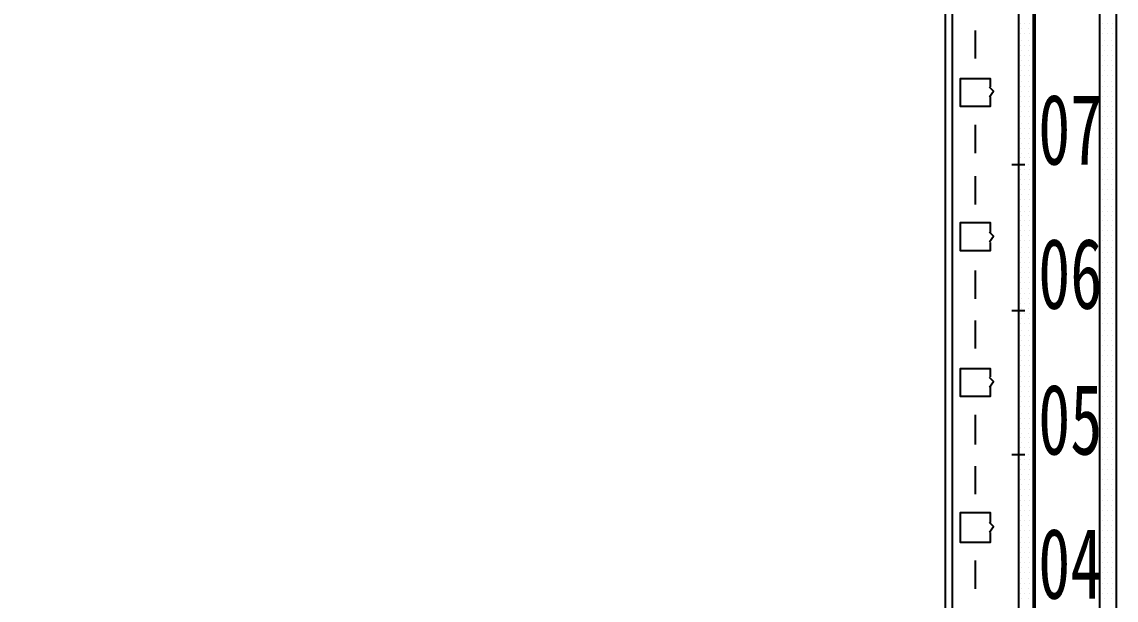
# Model space of a CAD drawing. Header units: metres. Extents: x 17 to 1264, y 17 to 859.
# Drawn here: x 182.7 to 277.8, y 170.4 to 220.6 of the extents above; entities that cross this region are included whole.
import ezdxf

# ---------------------------------------------------------------- set-up
doc = ezdxf.new("R2010")
doc.units = ezdxf.units.M
for name, color, linetype in [('LINES', 7, 'Continuous'), ('POLYLINES', 4, 'Continuous'), ('RECTS', 7, 'Continuous'), ('TEXTS', 3, 'Continuous')]:
    doc.layers.add(name, color=color, linetype=linetype)

msp = doc.modelspace()

# ---------------------------------------------------------------- linework, layer by layer
at = {"layer": 'LINES'}
for p, q in [((262.938, 132.48), (262.938, 727.92)), ((265.53, 219.888), (265.53, 217.44)), ((269.418, 220.464), (269.418, 220.464)), ((269.562, 220.032), (269.562, 220.032)), ((269.85, 220.464), (269.85, 220.464)), ((270.138, 220.032), (270.138, 220.032)), ((270.282, 220.464), (270.282, 220.464)), ((270.57, 220.032), (270.57, 220.032)), ((276.33, 220.032), (276.33, 220.032)), ((276.618, 220.464), (276.618, 220.464)), ((276.762, 220.032), (276.762, 220.032)), ((277.05, 220.464), (277.05, 220.464)), ((277.338, 220.032), (277.338, 220.032)), ((277.482, 220.464), (277.482, 220.464)), ((269.418, 219.6), (269.418, 219.6)), ((269.562, 219.024), (269.562, 219.024)), ((269.85, 219.6), (269.85, 219.6)), ((270.138, 219.024), (270.138, 219.024)), ((270.282, 219.6), (270.282, 219.6)), ((270.57, 219.024), (270.57, 219.024)), ((276.33, 219.024), (276.33, 219.024)), ((276.618, 219.6), (276.618, 219.6)), ((276.762, 219.024), (276.762, 219.024)), ((277.05, 219.6), (277.05, 219.6)), ((277.338, 219.024), (277.338, 219.024)), ((277.482, 219.6), (277.482, 219.6)), ((269.418, 218.592), (269.418, 218.592)), ((269.562, 218.16), (269.562, 218.16)), ((269.85, 218.592), (269.85, 218.592)), ((270.138, 218.16), (270.138, 218.16)), ((270.282, 218.592), (270.282, 218.592)), ((270.57, 218.16), (270.57, 218.16)), ((276.33, 218.16), (276.33, 218.16)), ((276.618, 218.592), (276.618, 218.592)), ((276.762, 218.16), (276.762, 218.16)), ((277.05, 218.592), (277.05, 218.592)), ((277.338, 218.16), (277.338, 218.16)), ((277.482, 218.592), (277.482, 218.592)), ((269.418, 217.728), (269.418, 217.728)), ((269.418, 216.864), (269.418, 216.864)), ((269.562, 217.296), (269.562, 217.296)), ((269.85, 217.728), (269.85, 217.728)), ((269.85, 216.864), (269.85, 216.864)), ((270.138, 217.296), (270.138, 217.296)), ((270.282, 217.728), (270.282, 217.728)), ((270.282, 216.864), (270.282, 216.864)), ((270.57, 217.296), (270.57, 217.296)), ((276.33, 217.296), (276.33, 217.296)), ((276.618, 217.728), (276.618, 217.728)), ((276.618, 216.864), (276.618, 216.864)), ((276.762, 217.296), (276.762, 217.296)), ((277.05, 217.728), (277.05, 217.728)), ((277.05, 216.864), (277.05, 216.864)), ((277.338, 217.296), (277.338, 217.296)), ((277.482, 217.728), (277.482, 217.728)), ((277.482, 216.864), (277.482, 216.864)), ((269.418, 216), (269.418, 216)), ((269.562, 216.432), (269.562, 216.432)), ((269.85, 216), (269.85, 216)), ((270.138, 216.432), (270.138, 216.432)), ((270.282, 216), (270.282, 216)), ((270.57, 216.432), (270.57, 216.432)), ((276.33, 216.432), (276.33, 216.432)), ((276.618, 216), (276.618, 216)), ((276.762, 216.432), (276.762, 216.432)), ((277.05, 216), (277.05, 216)), ((277.338, 216.432), (277.338, 216.432)), ((277.482, 216), (277.482, 216)), ((269.418, 214.992), (269.418, 214.992)), ((269.562, 215.424), (269.562, 215.424)), ((269.85, 214.992), (269.85, 214.992)), ((270.138, 215.424), (270.138, 215.424)), ((270.282, 214.992), (270.282, 214.992)), ((270.57, 215.424), (270.57, 215.424)), ((276.33, 215.424), (276.33, 215.424)), ((276.618, 214.992), (276.618, 214.992)), ((276.762, 215.424), (276.762, 215.424)), ((277.05, 214.992), (277.05, 214.992)), ((277.338, 215.424), (277.338, 215.424)), ((277.482, 214.992), (277.482, 214.992)), ((269.418, 214.128), (269.418, 214.128)), ((269.562, 214.56), (269.562, 214.56)), ((269.85, 214.128), (269.85, 214.128)), ((270.138, 214.56), (270.138, 214.56)), ((270.282, 214.128), (270.282, 214.128)), ((270.57, 214.56), (270.57, 214.56)), ((276.33, 214.56), (276.33, 214.56)), ((276.618, 214.128), (276.618, 214.128)), ((276.762, 214.56), (276.762, 214.56)), ((277.05, 214.128), (277.05, 214.128)), ((277.338, 214.56), (277.338, 214.56)), ((277.482, 214.128), (277.482, 214.128)), ((269.418, 213.264), (269.418, 213.264)), ((269.562, 213.696), (269.562, 213.696)), ((269.85, 213.264), (269.85, 213.264)), ((270.138, 213.696), (270.138, 213.696)), ((270.282, 213.264), (270.282, 213.264)), ((270.57, 213.696), (270.57, 213.696)), ((276.33, 213.696), (276.33, 213.696)), ((276.618, 213.264), (276.618, 213.264)), ((276.762, 213.696), (276.762, 213.696)), ((277.05, 213.264), (277.05, 213.264)), ((277.338, 213.696), (277.338, 213.696)), ((277.482, 213.264), (277.482, 213.264)), ((269.418, 212.4), (269.418, 212.4)), ((269.562, 212.832), (269.562, 212.832)), ((269.85, 212.4), (269.85, 212.4)), ((270.138, 212.832), (270.138, 212.832)), ((270.282, 212.4), (270.282, 212.4)), ((270.57, 212.832), (270.57, 212.832)), ((276.33, 212.832), (276.33, 212.832)), ((276.618, 212.4), (276.618, 212.4)), ((276.762, 212.832), (276.762, 212.832)), ((277.05, 212.4), (277.05, 212.4)), ((277.338, 212.832), (277.338, 212.832)), ((277.482, 212.4), (277.482, 212.4)), ((265.53, 211.68), (265.53, 209.232)), ((269.418, 211.392), (269.418, 211.392)), ((269.562, 211.824), (269.562, 211.824)), ((269.85, 211.392), (269.85, 211.392)), ((270.138, 211.824), (270.138, 211.824)), ((270.282, 211.392), (270.282, 211.392)), ((270.57, 211.824), (270.57, 211.824)), ((276.33, 211.824), (276.33, 211.824)), ((276.618, 211.392), (276.618, 211.392)), ((276.762, 211.824), (276.762, 211.824)), ((277.05, 211.392), (277.05, 211.392)), ((277.338, 211.824), (277.338, 211.824)), ((277.482, 211.392), (277.482, 211.392)), ((269.418, 210.528), (269.418, 210.528)), ((269.562, 210.96), (269.562, 210.96)), ((269.85, 210.528), (269.85, 210.528)), ((270.138, 210.96), (270.138, 210.96)), ((270.282, 210.528), (270.282, 210.528)), ((270.57, 210.96), (270.57, 210.96)), ((276.33, 210.96), (276.33, 210.96)), ((276.618, 210.528), (276.618, 210.528)), ((276.762, 210.96), (276.762, 210.96)), ((277.05, 210.528), (277.05, 210.528)), ((277.338, 210.96), (277.338, 210.96)), ((277.482, 210.528), (277.482, 210.528)), ((269.418, 209.664), (269.418, 209.664)), ((269.562, 210.096), (269.562, 210.096)), ((269.85, 209.664), (269.85, 209.664)), ((270.138, 210.096), (270.138, 210.096)), ((270.282, 209.664), (270.282, 209.664)), ((270.57, 210.096), (270.57, 210.096)), ((276.33, 210.096), (276.33, 210.096)), ((276.618, 209.664), (276.618, 209.664)), ((276.762, 210.096), (276.762, 210.096)), ((277.05, 209.664), (277.05, 209.664)), ((277.338, 210.096), (277.338, 210.096)), ((277.482, 209.664), (277.482, 209.664)), ((269.418, 208.8), (269.418, 208.8)), ((269.562, 209.232), (269.562, 209.232)), ((269.85, 208.8), (269.85, 208.8)), ((270.138, 209.232), (270.138, 209.232)), ((270.282, 208.8), (270.282, 208.8)), ((270.57, 209.232), (270.57, 209.232)), ((276.33, 209.232), (276.33, 209.232)), ((276.618, 208.8), (276.618, 208.8)), ((276.762, 209.232), (276.762, 209.232)), ((277.05, 208.8), (277.05, 208.8)), ((277.338, 209.232), (277.338, 209.232)), ((277.482, 208.8), (277.482, 208.8)), ((268.698, 208.224), (269.85, 208.224)), ((268.698, 208.224), (269.85, 208.224)), ((268.698, 208.224), (269.85, 208.224)), ((268.698, 208.224), (269.85, 208.224)), ((269.418, 207.792), (269.418, 207.792)), ((269.562, 208.224), (269.562, 208.224)), ((269.562, 207.36), (269.562, 207.36)), ((269.85, 207.792), (269.85, 207.792)), ((270.138, 208.224), (270.138, 208.224)), ((270.138, 207.36), (270.138, 207.36)), ((270.282, 207.792), (270.282, 207.792)), ((270.57, 208.224), (270.57, 208.224)), ((270.57, 207.36), (270.57, 207.36)), ((276.33, 208.224), (276.33, 208.224)), ((276.33, 207.36), (276.33, 207.36)), ((276.618, 207.792), (276.618, 207.792)), ((276.762, 208.224), (276.762, 208.224)), ((276.762, 207.36), (276.762, 207.36)), ((277.05, 207.792), (277.05, 207.792)), ((277.338, 208.224), (277.338, 208.224)), ((277.338, 207.36), (277.338, 207.36)), ((277.482, 207.792), (277.482, 207.792)), ((265.53, 207.216), (265.53, 204.768)), ((269.418, 206.928), (269.418, 206.928)), ((269.562, 206.496), (269.562, 206.496)), ((269.85, 206.928), (269.85, 206.928)), ((270.138, 206.496), (270.138, 206.496)), ((270.282, 206.928), (270.282, 206.928)), ((270.57, 206.496), (270.57, 206.496)), ((276.33, 206.496), (276.33, 206.496)), ((276.618, 206.928), (276.618, 206.928)), ((276.762, 206.496), (276.762, 206.496)), ((277.05, 206.928), (277.05, 206.928)), ((277.338, 206.496), (277.338, 206.496)), ((277.482, 206.928), (277.482, 206.928)), ((269.418, 206.064), (269.418, 206.064)), ((269.562, 205.632), (269.562, 205.632)), ((269.85, 206.064), (269.85, 206.064)), ((270.138, 205.632), (270.138, 205.632)), ((270.282, 206.064), (270.282, 206.064)), ((270.57, 205.632), (270.57, 205.632)), ((276.33, 205.632), (276.33, 205.632)), ((276.618, 206.064), (276.618, 206.064)), ((276.762, 205.632), (276.762, 205.632)), ((277.05, 206.064), (277.05, 206.064)), ((277.338, 205.632), (277.338, 205.632)), ((277.482, 206.064), (277.482, 206.064)), ((269.418, 205.2), (269.418, 205.2)), ((269.562, 204.624), (269.562, 204.624)), ((269.85, 205.2), (269.85, 205.2)), ((270.138, 204.624), (270.138, 204.624)), ((270.282, 205.2), (270.282, 205.2)), ((270.57, 204.624), (270.57, 204.624)), ((276.33, 204.624), (276.33, 204.624)), ((276.618, 205.2), (276.618, 205.2)), ((276.762, 204.624), (276.762, 204.624)), ((277.05, 205.2), (277.05, 205.2)), ((277.338, 204.624), (277.338, 204.624)), ((277.482, 205.2), (277.482, 205.2)), ((269.418, 204.192), (269.418, 204.192)), ((269.562, 203.76), (269.562, 203.76)), ((269.85, 204.192), (269.85, 204.192)), ((270.138, 203.76), (270.138, 203.76)), ((270.282, 204.192), (270.282, 204.192)), ((270.57, 203.76), (270.57, 203.76)), ((276.33, 203.76), (276.33, 203.76)), ((276.618, 204.192), (276.618, 204.192)), ((276.762, 203.76), (276.762, 203.76)), ((277.05, 204.192), (277.05, 204.192)), ((277.338, 203.76), (277.338, 203.76)), ((277.482, 204.192), (277.482, 204.192)), ((269.418, 203.328), (269.418, 203.328)), ((269.562, 202.896), (269.562, 202.896)), ((269.85, 203.328), (269.85, 203.328)), ((270.138, 202.896), (270.138, 202.896)), ((270.282, 203.328), (270.282, 203.328)), ((270.57, 202.896), (270.57, 202.896)), ((276.33, 202.896), (276.33, 202.896)), ((276.618, 203.328), (276.618, 203.328)), ((276.762, 202.896), (276.762, 202.896)), ((277.05, 203.328), (277.05, 203.328)), ((277.338, 202.896), (277.338, 202.896)), ((277.482, 203.328), (277.482, 203.328)), ((269.418, 202.464), (269.418, 202.464)), ((269.562, 202.032), (269.562, 202.032)), ((269.85, 202.464), (269.85, 202.464)), ((270.138, 202.032), (270.138, 202.032)), ((270.282, 202.464), (270.282, 202.464)), ((270.57, 202.032), (270.57, 202.032)), ((276.33, 202.032), (276.33, 202.032)), ((276.618, 202.464), (276.618, 202.464)), ((276.762, 202.032), (276.762, 202.032)), ((277.05, 202.464), (277.05, 202.464)), ((277.338, 202.032), (277.338, 202.032)), ((277.482, 202.464), (277.482, 202.464)), ((269.418, 201.6), (269.418, 201.6)), ((269.562, 201.024), (269.562, 201.024)), ((269.85, 201.6), (269.85, 201.6)), ((270.138, 201.024), (270.138, 201.024)), ((270.282, 201.6), (270.282, 201.6)), ((270.57, 201.024), (270.57, 201.024)), ((276.33, 201.024), (276.33, 201.024)), ((276.618, 201.6), (276.618, 201.6)), ((276.762, 201.024), (276.762, 201.024)), ((277.05, 201.6), (277.05, 201.6)), ((277.338, 201.024), (277.338, 201.024)), ((277.482, 201.6), (277.482, 201.6)), ((269.418, 200.592), (269.418, 200.592)), ((269.562, 200.16), (269.562, 200.16)), ((269.85, 200.592), (269.85, 200.592)), ((270.138, 200.16), (270.138, 200.16)), ((270.282, 200.592), (270.282, 200.592)), ((270.57, 200.16), (270.57, 200.16)), ((276.33, 200.16), (276.33, 200.16)), ((276.618, 200.592), (276.618, 200.592)), ((276.762, 200.16), (276.762, 200.16)), ((277.05, 200.592), (277.05, 200.592)), ((277.338, 200.16), (277.338, 200.16)), ((277.482, 200.592), (277.482, 200.592)), ((265.53, 199.008), (265.53, 196.56)), ((269.418, 199.728), (269.418, 199.728)), ((269.418, 198.864), (269.418, 198.864)), ((269.562, 199.296), (269.562, 199.296)), ((269.85, 199.728), (269.85, 199.728)), ((269.85, 198.864), (269.85, 198.864)), ((270.138, 199.296), (270.138, 199.296)), ((270.282, 199.728), (270.282, 199.728)), ((270.282, 198.864), (270.282, 198.864)), ((270.57, 199.296), (270.57, 199.296)), ((276.33, 199.296), (276.33, 199.296)), ((276.618, 199.728), (276.618, 199.728)), ((276.618, 198.864), (276.618, 198.864)), ((276.762, 199.296), (276.762, 199.296)), ((277.05, 199.728), (277.05, 199.728)), ((277.05, 198.864), (277.05, 198.864)), ((277.338, 199.296), (277.338, 199.296)), ((277.482, 199.728), (277.482, 199.728)), ((277.482, 198.864), (277.482, 198.864)), ((269.418, 198), (269.418, 198)), ((269.562, 198.432), (269.562, 198.432)), ((269.85, 198), (269.85, 198)), ((270.138, 198.432), (270.138, 198.432)), ((270.282, 198), (270.282, 198)), ((270.57, 198.432), (270.57, 198.432)), ((276.33, 198.432), (276.33, 198.432)), ((276.618, 198), (276.618, 198)), ((276.762, 198.432), (276.762, 198.432)), ((277.05, 198), (277.05, 198)), ((277.338, 198.432), (277.338, 198.432)), ((277.482, 198), (277.482, 198)), ((269.418, 196.992), (269.418, 196.992)), ((269.562, 197.424), (269.562, 197.424)), ((269.85, 196.992), (269.85, 196.992)), ((270.138, 197.424), (270.138, 197.424)), ((270.282, 196.992), (270.282, 196.992)), ((270.57, 197.424), (270.57, 197.424)), ((276.33, 197.424), (276.33, 197.424)), ((276.618, 196.992), (276.618, 196.992)), ((276.762, 197.424), (276.762, 197.424)), ((277.05, 196.992), (277.05, 196.992)), ((277.338, 197.424), (277.338, 197.424)), ((277.482, 196.992), (277.482, 196.992)), ((269.418, 196.128), (269.418, 196.128)), ((269.562, 196.56), (269.562, 196.56)), ((269.85, 196.128), (269.85, 196.128)), ((270.138, 196.56), (270.138, 196.56)), ((270.282, 196.128), (270.282, 196.128)), ((270.57, 196.56), (270.57, 196.56)), ((276.33, 196.56), (276.33, 196.56)), ((276.618, 196.128), (276.618, 196.128)), ((276.762, 196.56), (276.762, 196.56)), ((277.05, 196.128), (277.05, 196.128)), ((277.338, 196.56), (277.338, 196.56)), ((277.482, 196.128), (277.482, 196.128)), ((268.698, 195.552), (269.85, 195.552)), ((268.698, 195.552), (269.85, 195.552)), ((268.698, 195.552), (269.85, 195.552)), ((268.698, 195.552), (269.85, 195.552)), ((269.418, 195.264), (269.418, 195.264)), ((269.562, 195.696), (269.562, 195.696)), ((269.85, 195.264), (269.85, 195.264)), ((270.138, 195.696), (270.138, 195.696)), ((270.282, 195.264), (270.282, 195.264)), ((270.57, 195.696), (270.57, 195.696)), ((276.33, 195.696), (276.33, 195.696)), ((276.618, 195.264), (276.618, 195.264)), ((276.762, 195.696), (276.762, 195.696)), ((277.05, 195.264), (277.05, 195.264)), ((277.338, 195.696), (277.338, 195.696)), ((277.482, 195.264), (277.482, 195.264)), ((265.53, 194.688), (265.53, 192.24)), ((269.418, 194.4), (269.418, 194.4)), ((269.562, 194.832), (269.562, 194.832)), ((269.85, 194.4), (269.85, 194.4)), ((270.138, 194.832), (270.138, 194.832)), ((270.282, 194.4), (270.282, 194.4)), ((270.57, 194.832), (270.57, 194.832)), ((276.33, 194.832), (276.33, 194.832)), ((276.618, 194.4), (276.618, 194.4)), ((276.762, 194.832), (276.762, 194.832)), ((277.05, 194.4), (277.05, 194.4)), ((277.338, 194.832), (277.338, 194.832)), ((277.482, 194.4), (277.482, 194.4)), ((269.418, 193.392), (269.418, 193.392)), ((269.562, 193.824), (269.562, 193.824)), ((269.85, 193.392), (269.85, 193.392)), ((270.138, 193.824), (270.138, 193.824)), ((270.282, 193.392), (270.282, 193.392)), ((270.57, 193.824), (270.57, 193.824)), ((276.33, 193.824), (276.33, 193.824)), ((276.618, 193.392), (276.618, 193.392)), ((276.762, 193.824), (276.762, 193.824)), ((277.05, 193.392), (277.05, 193.392)), ((277.338, 193.824), (277.338, 193.824)), ((277.482, 193.392), (277.482, 193.392)), ((269.418, 192.528), (269.418, 192.528)), ((269.562, 192.96), (269.562, 192.96)), ((269.85, 192.528), (269.85, 192.528)), ((270.138, 192.96), (270.138, 192.96)), ((270.282, 192.528), (270.282, 192.528)), ((270.57, 192.96), (270.57, 192.96)), ((276.33, 192.96), (276.33, 192.96)), ((276.618, 192.528), (276.618, 192.528)), ((276.762, 192.96), (276.762, 192.96)), ((277.05, 192.528), (277.05, 192.528)), ((277.338, 192.96), (277.338, 192.96)), ((277.482, 192.528), (277.482, 192.528)), ((269.418, 191.664), (269.418, 191.664)), ((269.562, 192.096), (269.562, 192.096)), ((269.562, 191.232), (269.562, 191.232)), ((269.85, 191.664), (269.85, 191.664)), ((270.138, 192.096), (270.138, 192.096)), ((270.138, 191.232), (270.138, 191.232)), ((270.282, 191.664), (270.282, 191.664)), ((270.57, 192.096), (270.57, 192.096)), ((270.57, 191.232), (270.57, 191.232)), ((276.33, 192.096), (276.33, 192.096)), ((276.33, 191.232), (276.33, 191.232)), ((276.618, 191.664), (276.618, 191.664)), ((276.762, 192.096), (276.762, 192.096)), ((276.762, 191.232), (276.762, 191.232)), ((277.05, 191.664), (277.05, 191.664)), ((277.338, 192.096), (277.338, 192.096)), ((277.338, 191.232), (277.338, 191.232)), ((277.482, 191.664), (277.482, 191.664)), ((269.418, 190.8), (269.418, 190.8)), ((269.562, 190.224), (269.562, 190.224)), ((269.85, 190.8), (269.85, 190.8)), ((270.138, 190.224), (270.138, 190.224)), ((270.282, 190.8), (270.282, 190.8)), ((270.57, 190.224), (270.57, 190.224)), ((276.33, 190.224), (276.33, 190.224)), ((276.618, 190.8), (276.618, 190.8)), ((276.762, 190.224), (276.762, 190.224)), ((277.05, 190.8), (277.05, 190.8)), ((277.338, 190.224), (277.338, 190.224)), ((277.482, 190.8), (277.482, 190.8)), ((269.418, 189.792), (269.418, 189.792)), ((269.562, 189.36), (269.562, 189.36)), ((269.85, 189.792), (269.85, 189.792)), ((270.138, 189.36), (270.138, 189.36)), ((270.282, 189.792), (270.282, 189.792)), ((270.57, 189.36), (270.57, 189.36)), ((276.33, 189.36), (276.33, 189.36)), ((276.618, 189.792), (276.618, 189.792)), ((276.762, 189.36), (276.762, 189.36)), ((277.05, 189.792), (277.05, 189.792)), ((277.338, 189.36), (277.338, 189.36)), ((277.482, 189.792), (277.482, 189.792)), ((269.418, 188.928), (269.418, 188.928)), ((269.562, 188.496), (269.562, 188.496)), ((269.85, 188.928), (269.85, 188.928)), ((270.138, 188.496), (270.138, 188.496)), ((270.282, 188.928), (270.282, 188.928)), ((270.57, 188.496), (270.57, 188.496)), ((276.33, 188.496), (276.33, 188.496)), ((276.618, 188.928), (276.618, 188.928)), ((276.762, 188.496), (276.762, 188.496)), ((277.05, 188.928), (277.05, 188.928)), ((277.338, 188.496), (277.338, 188.496)), ((277.482, 188.928), (277.482, 188.928)), ((269.418, 188.064), (269.418, 188.064)), ((269.562, 187.632), (269.562, 187.632)), ((269.85, 188.064), (269.85, 188.064)), ((270.138, 187.632), (270.138, 187.632)), ((270.282, 188.064), (270.282, 188.064)), ((270.57, 187.632), (270.57, 187.632)), ((276.33, 187.632), (276.33, 187.632)), ((276.618, 188.064), (276.618, 188.064)), ((276.762, 187.632), (276.762, 187.632)), ((277.05, 188.064), (277.05, 188.064)), ((277.338, 187.632), (277.338, 187.632)), ((277.482, 188.064), (277.482, 188.064)), ((265.53, 186.48), (265.53, 183.888)), ((269.418, 187.2), (269.418, 187.2)), ((269.562, 186.624), (269.562, 186.624)), ((269.85, 187.2), (269.85, 187.2)), ((270.138, 186.624), (270.138, 186.624)), ((270.282, 187.2), (270.282, 187.2)), ((270.57, 186.624), (270.57, 186.624)), ((276.33, 186.624), (276.33, 186.624)), ((276.618, 187.2), (276.618, 187.2)), ((276.762, 186.624), (276.762, 186.624)), ((277.05, 187.2), (277.05, 187.2)), ((277.338, 186.624), (277.338, 186.624)), ((277.482, 187.2), (277.482, 187.2)), ((269.418, 186.192), (269.418, 186.192)), ((269.562, 185.76), (269.562, 185.76)), ((269.85, 186.192), (269.85, 186.192)), ((270.138, 185.76), (270.138, 185.76)), ((270.282, 186.192), (270.282, 186.192)), ((270.57, 185.76), (270.57, 185.76)), ((276.33, 185.76), (276.33, 185.76)), ((276.618, 186.192), (276.618, 186.192)), ((276.762, 185.76), (276.762, 185.76)), ((277.05, 186.192), (277.05, 186.192)), ((277.338, 185.76), (277.338, 185.76)), ((277.482, 186.192), (277.482, 186.192)), ((269.418, 185.328), (269.418, 185.328)), ((269.562, 184.896), (269.562, 184.896)), ((269.85, 185.328), (269.85, 185.328)), ((270.138, 184.896), (270.138, 184.896)), ((270.282, 185.328), (270.282, 185.328)), ((270.57, 184.896), (270.57, 184.896)), ((276.33, 184.896), (276.33, 184.896)), ((276.618, 185.328), (276.618, 185.328)), ((276.762, 184.896), (276.762, 184.896)), ((277.05, 185.328), (277.05, 185.328)), ((277.338, 184.896), (277.338, 184.896)), ((277.482, 185.328), (277.482, 185.328)), ((269.418, 184.464), (269.418, 184.464)), ((269.418, 183.6), (269.418, 183.6)), ((269.562, 184.032), (269.562, 184.032)), ((269.85, 184.464), (269.85, 184.464)), ((269.85, 183.6), (269.85, 183.6)), ((270.138, 184.032), (270.138, 184.032)), ((270.282, 184.464), (270.282, 184.464)), ((270.282, 183.6), (270.282, 183.6)), ((270.57, 184.032), (270.57, 184.032)), ((276.33, 184.032), (276.33, 184.032)), ((276.618, 184.464), (276.618, 184.464)), ((276.618, 183.6), (276.618, 183.6)), ((276.762, 184.032), (276.762, 184.032)), ((277.05, 184.464), (277.05, 184.464)), ((277.05, 183.6), (277.05, 183.6)), ((277.338, 184.032), (277.338, 184.032)), ((277.482, 184.464), (277.482, 184.464)), ((277.482, 183.6), (277.482, 183.6)), ((268.698, 183.024), (269.85, 183.024)), ((268.698, 183.024), (269.85, 183.024)), ((268.698, 183.024), (269.85, 183.024)), ((268.698, 183.024), (269.85, 183.024)), ((269.562, 183.024), (269.562, 183.024)), ((270.138, 183.024), (270.138, 183.024)), ((270.57, 183.024), (270.57, 183.024)), ((276.33, 183.024), (276.33, 183.024)), ((276.762, 183.024), (276.762, 183.024)), ((277.338, 183.024), (277.338, 183.024)), ((265.53, 182.016), (265.53, 179.568)), ((269.418, 182.592), (269.418, 182.592)), ((269.418, 181.728), (269.418, 181.728)), ((269.562, 182.16), (269.562, 182.16)), ((269.85, 182.592), (269.85, 182.592)), ((269.85, 181.728), (269.85, 181.728)), ((270.138, 182.16), (270.138, 182.16)), ((270.282, 182.592), (270.282, 182.592)), ((270.282, 181.728), (270.282, 181.728)), ((270.57, 182.16), (270.57, 182.16)), ((276.33, 182.16), (276.33, 182.16)), ((276.618, 182.592), (276.618, 182.592)), ((276.618, 181.728), (276.618, 181.728)), ((276.762, 182.16), (276.762, 182.16)), ((277.05, 182.592), (277.05, 182.592)), ((277.05, 181.728), (277.05, 181.728)), ((277.338, 182.16), (277.338, 182.16)), ((277.482, 182.592), (277.482, 182.592)), ((277.482, 181.728), (277.482, 181.728)), ((269.418, 180.864), (269.418, 180.864)), ((269.562, 181.296), (269.562, 181.296)), ((269.85, 180.864), (269.85, 180.864)), ((270.138, 181.296), (270.138, 181.296)), ((270.282, 180.864), (270.282, 180.864)), ((270.57, 181.296), (270.57, 181.296)), ((276.33, 181.296), (276.33, 181.296)), ((276.618, 180.864), (276.618, 180.864)), ((276.762, 181.296), (276.762, 181.296)), ((277.05, 180.864), (277.05, 180.864)), ((277.338, 181.296), (277.338, 181.296)), ((277.482, 180.864), (277.482, 180.864)), ((269.418, 180), (269.418, 180)), ((269.562, 180.432), (269.562, 180.432)), ((269.85, 180), (269.85, 180)), ((270.138, 180.432), (270.138, 180.432)), ((270.282, 180), (270.282, 180)), ((270.57, 180.432), (270.57, 180.432)), ((276.33, 180.432), (276.33, 180.432)), ((276.618, 180), (276.618, 180)), ((276.762, 180.432), (276.762, 180.432)), ((277.05, 180), (277.05, 180)), ((277.338, 180.432), (277.338, 180.432)), ((277.482, 180), (277.482, 180)), ((269.418, 178.992), (269.418, 178.992)), ((269.562, 179.424), (269.562, 179.424)), ((269.85, 178.992), (269.85, 178.992)), ((270.138, 179.424), (270.138, 179.424)), ((270.282, 178.992), (270.282, 178.992)), ((270.57, 179.424), (270.57, 179.424)), ((276.33, 179.424), (276.33, 179.424)), ((276.618, 178.992), (276.618, 178.992)), ((276.762, 179.424), (276.762, 179.424)), ((277.05, 178.992), (277.05, 178.992)), ((277.338, 179.424), (277.338, 179.424)), ((277.482, 178.992), (277.482, 178.992)), ((269.418, 178.128), (269.418, 178.128)), ((269.562, 178.56), (269.562, 178.56)), ((269.85, 178.128), (269.85, 178.128)), ((270.138, 178.56), (270.138, 178.56)), ((270.282, 178.128), (270.282, 178.128)), ((270.57, 178.56), (270.57, 178.56)), ((276.33, 178.56), (276.33, 178.56)), ((276.618, 178.128), (276.618, 178.128)), ((276.762, 178.56), (276.762, 178.56)), ((277.05, 178.128), (277.05, 178.128)), ((277.338, 178.56), (277.338, 178.56)), ((277.482, 178.128), (277.482, 178.128)), ((269.418, 177.264), (269.418, 177.264)), ((269.562, 177.696), (269.562, 177.696)), ((269.85, 177.264), (269.85, 177.264)), ((270.138, 177.696), (270.138, 177.696)), ((270.282, 177.264), (270.282, 177.264)), ((270.57, 177.696), (270.57, 177.696)), ((276.33, 177.696), (276.33, 177.696)), ((276.618, 177.264), (276.618, 177.264)), ((276.762, 177.696), (276.762, 177.696)), ((277.05, 177.264), (277.05, 177.264)), ((277.338, 177.696), (277.338, 177.696)), ((277.482, 177.264), (277.482, 177.264)), ((269.418, 176.4), (269.418, 176.4)), ((269.562, 176.832), (269.562, 176.832)), ((269.85, 176.4), (269.85, 176.4)), ((270.138, 176.832), (270.138, 176.832)), ((270.282, 176.4), (270.282, 176.4)), ((270.57, 176.832), (270.57, 176.832)), ((276.33, 176.832), (276.33, 176.832)), ((276.618, 176.4), (276.618, 176.4)), ((276.762, 176.832), (276.762, 176.832)), ((277.05, 176.4), (277.05, 176.4)), ((277.338, 176.832), (277.338, 176.832)), ((277.482, 176.4), (277.482, 176.4)), ((269.418, 175.392), (269.418, 175.392)), ((269.562, 175.824), (269.562, 175.824)), ((269.85, 175.392), (269.85, 175.392)), ((270.138, 175.824), (270.138, 175.824)), ((270.282, 175.392), (270.282, 175.392)), ((270.57, 175.824), (270.57, 175.824)), ((276.33, 175.824), (276.33, 175.824)), ((276.618, 175.392), (276.618, 175.392)), ((276.762, 175.824), (276.762, 175.824)), ((277.05, 175.392), (277.05, 175.392)), ((277.338, 175.824), (277.338, 175.824)), ((277.482, 175.392), (277.482, 175.392)), ((269.418, 174.528), (269.418, 174.528)), ((269.562, 174.96), (269.562, 174.96)), ((269.562, 174.096), (269.562, 174.096)), ((269.85, 174.528), (269.85, 174.528)), ((270.138, 174.96), (270.138, 174.96)), ((270.138, 174.096), (270.138, 174.096)), ((270.282, 174.528), (270.282, 174.528)), ((270.57, 174.96), (270.57, 174.96)), ((270.57, 174.096), (270.57, 174.096)), ((276.33, 174.96), (276.33, 174.96)), ((276.33, 174.096), (276.33, 174.096)), ((276.618, 174.528), (276.618, 174.528)), ((276.762, 174.96), (276.762, 174.96)), ((276.762, 174.096), (276.762, 174.096)), ((277.05, 174.528), (277.05, 174.528)), ((277.338, 174.96), (277.338, 174.96)), ((277.338, 174.096), (277.338, 174.096)), ((277.482, 174.528), (277.482, 174.528)), ((265.53, 173.808), (265.53, 171.36)), ((269.418, 173.664), (269.418, 173.664)), ((269.562, 173.232), (269.562, 173.232)), ((269.85, 173.664), (269.85, 173.664)), ((270.138, 173.232), (270.138, 173.232)), ((270.282, 173.664), (270.282, 173.664)), ((270.57, 173.232), (270.57, 173.232)), ((276.33, 173.232), (276.33, 173.232)), ((276.618, 173.664), (276.618, 173.664)), ((276.762, 173.232), (276.762, 173.232)), ((277.05, 173.664), (277.05, 173.664)), ((277.338, 173.232), (277.338, 173.232)), ((277.482, 173.664), (277.482, 173.664)), ((269.418, 172.8), (269.418, 172.8)), ((269.562, 172.224), (269.562, 172.224)), ((269.85, 172.8), (269.85, 172.8)), ((270.138, 172.224), (270.138, 172.224)), ((270.282, 172.8), (270.282, 172.8)), ((270.57, 172.224), (270.57, 172.224)), ((276.33, 172.224), (276.33, 172.224)), ((276.618, 172.8), (276.618, 172.8)), ((276.762, 172.224), (276.762, 172.224)), ((277.05, 172.8), (277.05, 172.8)), ((277.338, 172.224), (277.338, 172.224)), ((277.482, 172.8), (277.482, 172.8)), ((269.418, 171.792), (269.418, 171.792)), ((269.562, 171.36), (269.562, 171.36)), ((269.85, 171.792), (269.85, 171.792)), ((270.138, 171.36), (270.138, 171.36)), ((270.282, 171.792), (270.282, 171.792)), ((270.57, 171.36), (270.57, 171.36)), ((276.33, 171.36), (276.33, 171.36)), ((276.618, 171.792), (276.618, 171.792)), ((276.762, 171.36), (276.762, 171.36)), ((277.05, 171.792), (277.05, 171.792)), ((277.338, 171.36), (277.338, 171.36)), ((277.482, 171.792), (277.482, 171.792)), ((269.418, 170.928), (269.418, 170.928)), ((269.562, 170.496), (269.562, 170.496)), ((269.85, 170.928), (269.85, 170.928)), ((270.138, 170.496), (270.138, 170.496)), ((270.282, 170.928), (270.282, 170.928)), ((270.57, 170.496), (270.57, 170.496)), ((276.33, 170.496), (276.33, 170.496)), ((276.618, 170.928), (276.618, 170.928)), ((276.762, 170.496), (276.762, 170.496)), ((277.05, 170.928), (277.05, 170.928)), ((277.338, 170.496), (277.338, 170.496)), ((277.482, 170.928), (277.482, 170.928))]:
    msp.add_line(p, q, dxfattribs=at)
at = {"layer": 'POLYLINES'}
for points in [[(270.714, 729.504), (270.714, 585.936), (270.714, 132.48)], [(270.714, 729.504), (270.714, 585.936), (270.714, 132.48)], [(263.514, 710.64), (263.514, 571.536), (263.514, 132.48)], [(266.826, 214.128), (266.826, 213.264), (264.234, 213.264), (264.234, 215.712), (266.826, 215.712), (266.826, 214.992)], [(266.755, 214.114), (267.11, 214.609), (266.755, 214.963)], [(266.826, 201.456), (266.826, 200.736), (264.234, 200.736), (264.234, 203.184), (266.826, 203.184), (266.826, 202.32)], [(266.755, 201.499), (267.11, 201.996), (266.755, 202.35)], [(266.826, 188.928), (266.826, 188.064), (264.234, 188.064), (264.234, 190.512), (266.826, 190.512), (266.826, 189.792)], [(266.755, 188.886), (267.11, 189.383), (266.755, 189.736)], [(266.826, 176.256), (266.826, 175.392), (264.234, 175.392), (264.234, 177.984), (266.826, 177.984), (266.826, 177.12)], [(266.755, 176.272), (267.11, 176.769), (266.755, 177.123)]]:
    msp.add_lwpolyline(points, dxfattribs=at)
at = {"layer": 'RECTS'}
for points in [[(107.562, 743.76), (277.77, 743.76), (277.77, 120.096), (107.562, 120.096)], [(109.002, 742.32), (276.33, 742.32), (276.33, 121.536), (109.002, 121.536)], [(114.762, 729.504), (270.57, 729.504), (270.57, 131.184), (114.762, 131.184)], [(116.202, 727.92), (269.274, 727.92), (269.274, 132.48), (116.202, 132.48)]]:
    msp.add_lwpolyline(points, dxfattribs=at)

# ---------------------------------------------------------------- texts
at = {"layer": 'TEXTS', "width": 0.666667}
for s, p in [('07', (271.002, 208.223)), ('06', (271.002, 195.695)), ('05', (271.002, 183.023)), ('04', (271.002, 170.495))]:
    msp.add_text(s, height=6.1343, dxfattribs=at).set_placement(p)

doc.saveas('drawing.dxf')
